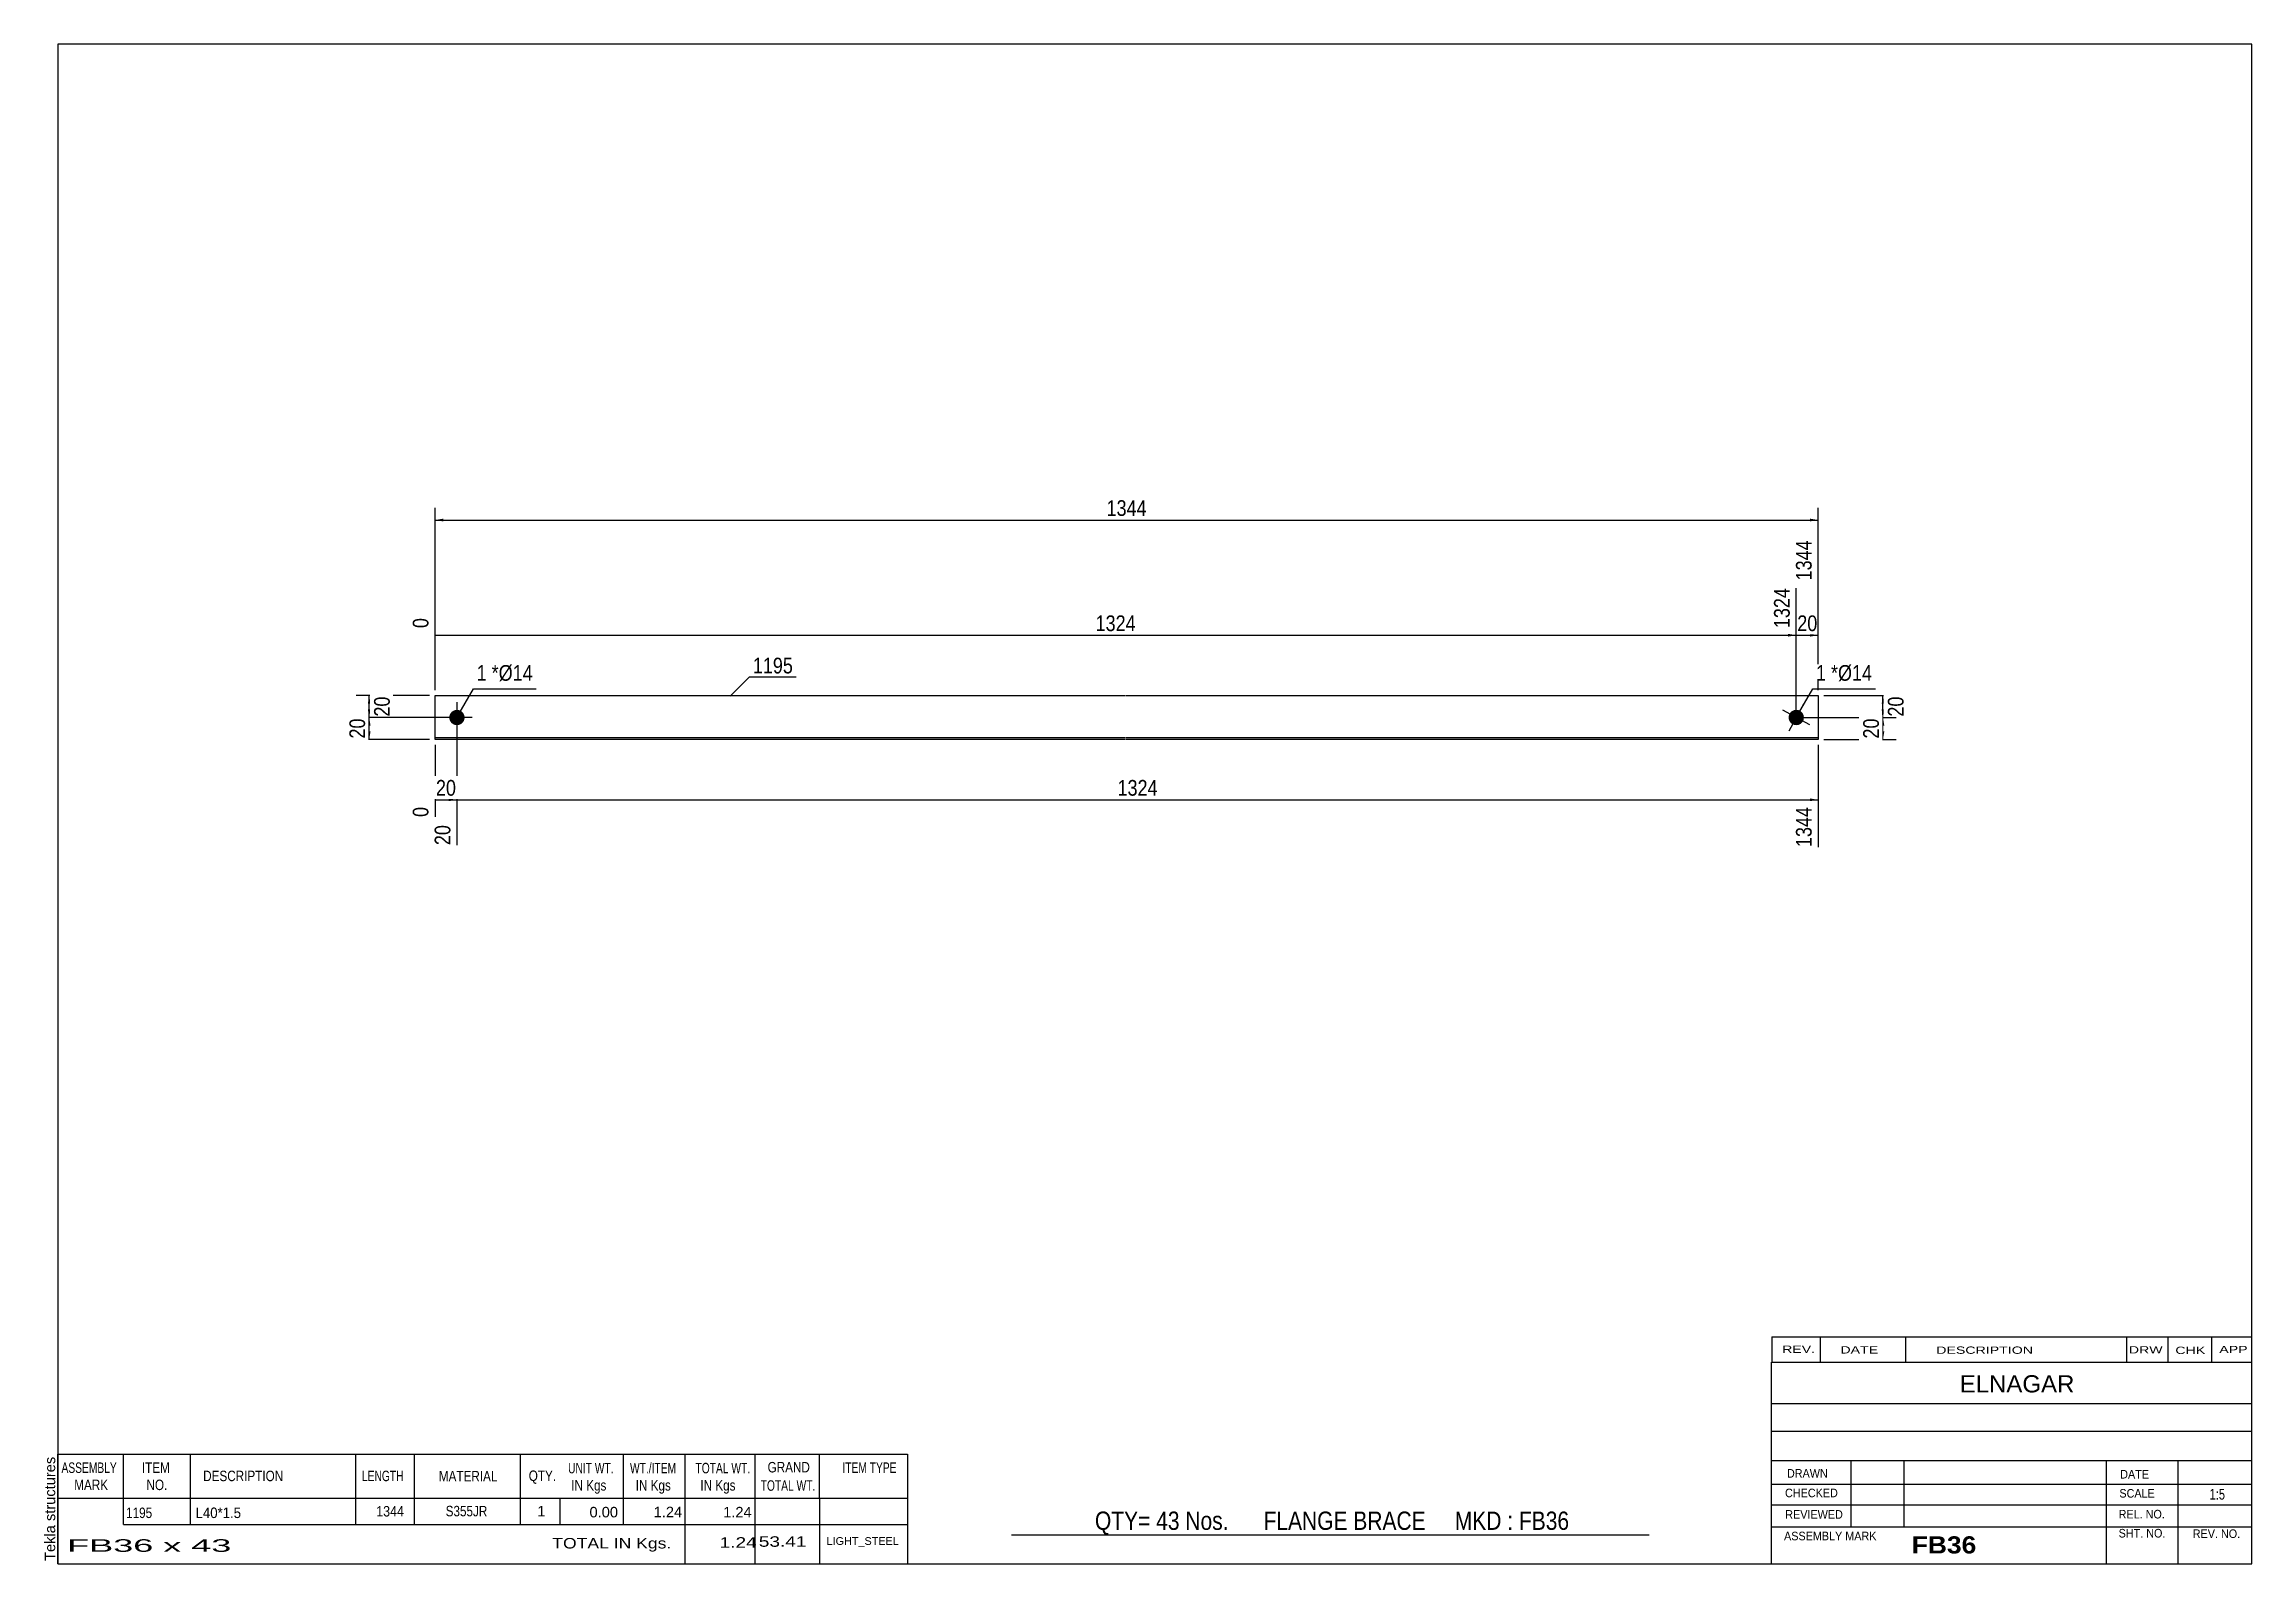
# Model space of a CAD drawing. Header units: millimetres. Extents: x 2 to 405, y 5 to 282.
import ezdxf

# ---------------------------------------------------------------- set-up
doc = ezdxf.new("R2010")
doc.units = ezdxf.units.MM
doc.styles.add('Arial', font='ARIAL.TTF', dxfattribs={"height": 0.2})
doc.styles.add('Arial Bold', font='ARIALBD.TTF', dxfattribs={"height": 0.2})
doc.styles.add('Arial Narrow', font='ARIALN.TTF', dxfattribs={"height": 0.2})

# ---------------------------------------------------------------- blocks, each defined once
blk = doc.blocks.new('Unknown-629081128-1477')
at = {"color": 5, "linetype": 'Continuous'}
for p, q in [((405, 282), (5, 282)), ((5, 282), (5, 5)), ((405, 5), (405, 282)), ((5, 5), (405, 5))]:
    blk.add_line(p, q, dxfattribs=at)
at = {"color": 174, "linetype": 'Continuous', "style": 'Arial'}
blk.add_text('Tekla structures', height=1.9102, rotation=90, dxfattribs=at).set_placement((4.5, 5.5))
blk = doc.blocks.new('Part-629081128-1227 - 1212')
at = {"color": 2, "linetype": 'Continuous'}
for p, q in [((73.75, 155.25), (73.75, 163.25)), ((73.75, 163.25), (199.65, 163.25)), ((199.75, 163.25), (325.94, 163.25)), ((325.94, 163.25), (325.94, 155.25)), ((199.65, 155.55), (73.75, 155.55)), ((199.65, 155.25), (73.75, 155.25)), ((325.94, 155.55), (199.75, 155.55)), ((325.94, 155.25), (199.75, 155.25))]:
    blk.add_line(p, q, dxfattribs=at)
blk = doc.blocks.new('Bolt-629081128-1228 - 1212')
at = {"linetype": 'Continuous'}
blk.add_hatch(color=3, dxfattribs=at).paths.add_polyline_path([(321.27, 158.02, -1), (322.61, 160.48, -1)])
at = {"color": 3, "linetype": 'Continuous'}
for p, q in [((323.28, 161.71), (320.61, 156.79)), ((324.4, 157.91), (319.48, 160.59))]:
    blk.add_line(p, q, dxfattribs=at)
blk = doc.blocks.new('Bolt-629081128-1229 - 1212')
at = {"linetype": 'Continuous'}
blk.add_hatch(color=3, dxfattribs=at).paths.add_polyline_path([(77.75, 157.85, -1), (77.75, 160.65, -1)])
at = {"color": 3, "linetype": 'Continuous'}
for p, q in [((77.75, 162.05), (77.75, 156.45)), ((80.55, 159.25), (74.95, 159.25))]:
    blk.add_line(p, q, dxfattribs=at)
blk = doc.blocks.new('StraightDimension-629081128-1238 - 1212')
at = {"linetype": 'Continuous'}
blk.add_hatch(color=7, dxfattribs=at).paths.add_polyline_path([(324.44, 174.5), (325.94, 174.25), (324.44, 174)])
at = {"color": 7, "linetype": 'Continuous'}
for p, q in [((325.94, 164.25), (325.94, 191.56)), ((321.94, 160.25), (321.94, 182.86)), ((321.94, 174.25), (325.94, 174.25))]:
    blk.add_line(p, q, dxfattribs=at)
at = {"color": 0, "linetype": 'Continuous'}
blk.add_wipeout([(325.34, 192.16), (321.14, 192.16), (321.14, 183.65), (325.34, 183.65)], dxfattribs=at)
at = {"color": 0}
blk.add_wipeout([(326.37, 174.4), (326.37, 178.6), (321.52, 178.6), (321.52, 174.4)], dxfattribs=at)
at = {"color": 3, "linetype": 'Continuous', "style": 'Arial Narrow'}
blk.add_text('1344', height=2.863, rotation=90.0002, dxfattribs=at).set_placement((324.74, 184.25))
at = {"color": 3, "style": 'Arial Narrow'}
blk.add_text('20', height=2.863, dxfattribs=at).set_placement((322.12, 175))
blk = doc.blocks.new('StraightDimension-629081128-1239 - 1212')
at = {"linetype": 'Continuous'}
blk.add_hatch(color=7, dxfattribs=at).paths.add_polyline_path([(320.44, 174.5), (321.94, 174.25), (320.44, 174)])
at = {"color": 7, "linetype": 'Continuous'}
for p, q in [((321.94, 160.25), (321.94, 182.86)), ((73.75, 164.25), (73.75, 177.38)), ((73.75, 174.25), (321.94, 174.25))]:
    blk.add_line(p, q, dxfattribs=at)
at = {"color": 0, "linetype": 'Continuous'}
for points in [[(321.34, 183.46), (317.14, 183.46), (317.14, 174.95), (321.34, 174.95)], [(73.15, 177.98), (68.95, 177.98), (68.95, 174.95), (73.15, 174.95)]]:
    blk.add_wipeout(points, dxfattribs=at)
at = {"color": 0}
blk.add_wipeout([(202.1, 174.4), (202.1, 178.6), (193.59, 178.6), (193.59, 174.4)], dxfattribs=at)
at = {"color": 3, "linetype": 'Continuous', "style": 'Arial Narrow'}
for s, height, p in [('1324', 2.863, (320.74, 175.55)), ('0', 2.86, (72.55, 175.55))]:
    blk.add_text(s, height=height, rotation=90.0002, dxfattribs=at).set_placement(p)
at = {"color": 3, "style": 'Arial Narrow'}
blk.add_text('1324', height=2.863, dxfattribs=at).set_placement((194.19, 175))
blk = doc.blocks.new('StraightDimension-629081128-1247 - 1212')
at = {"linetype": 'Continuous'}
blk.add_hatch(color=7, dxfattribs=at).paths.add_polyline_path([(324.44, 144.5), (325.94, 144.25), (324.44, 144)])
at = {"color": 7, "linetype": 'Continuous'}
for p, q in [((77.75, 158.25), (77.75, 135.99)), ((325.94, 154.25), (325.94, 135.64)), ((77.75, 144.25), (325.94, 144.25))]:
    blk.add_line(p, q, dxfattribs=at)
at = {"color": 0}
blk.add_wipeout([(206.1, 144.4), (206.1, 148.6), (197.59, 148.6), (197.59, 144.4)], dxfattribs=at)
at = {"color": 0, "linetype": 'Continuous'}
blk.add_wipeout([(325.34, 143.55), (321.14, 143.55), (321.14, 135.04), (325.34, 135.04)], dxfattribs=at)
at = {"color": 3, "style": 'Arial Narrow'}
blk.add_text('1324', height=2.863, dxfattribs=at).set_placement((198.19, 145))
at = {"color": 3, "linetype": 'Continuous', "style": 'Arial Narrow'}
blk.add_text('1344', height=2.863, rotation=90.0002, dxfattribs=at).set_placement((324.74, 135.64))
blk = doc.blocks.new('StraightDimension-629081128-1248 - 1212')
at = {"linetype": 'Continuous'}
blk.add_hatch(color=7, dxfattribs=at).paths.add_polyline_path([(76.25, 144.5), (77.75, 144.25), (76.25, 144)])
at = {"color": 7, "linetype": 'Continuous'}
for p, q in [((77.75, 158.25), (77.75, 135.99)), ((73.75, 154.25), (73.75, 141.12)), ((73.75, 144.25), (77.75, 144.25))]:
    blk.add_line(p, q, dxfattribs=at)
at = {"color": 0}
blk.add_wipeout([(78.18, 144.4), (78.18, 148.6), (73.32, 148.6), (73.32, 144.4)], dxfattribs=at)
at = {"color": 0, "linetype": 'Continuous'}
blk.add_wipeout([(77.15, 140.25), (72.95, 140.25), (72.95, 135.39), (77.15, 135.39)], dxfattribs=at)
blk.add_wipeout([(73.15, 143.55), (68.95, 143.55), (68.95, 140.52), (73.15, 140.52)], dxfattribs=at)
at = {"color": 3, "style": 'Arial Narrow'}
blk.add_text('20', height=2.863, dxfattribs=at).set_placement((73.92, 145))
at = {"color": 3, "linetype": 'Continuous', "style": 'Arial Narrow'}
for s, height, p in [('0', 2.86, (72.55, 141.12)), ('20', 2.863, (76.55, 135.99))]:
    blk.add_text(s, height=height, rotation=90.0002, dxfattribs=at).set_placement(p)
blk = doc.blocks.new('StraightDimension-629081128-1257 - 1212')
at = {"linetype": 'Continuous'}
for points in [[(75.25, 195), (73.75, 195.25), (75.25, 195.5)], [(324.44, 195.5), (325.94, 195.25), (324.44, 195)]]:
    blk.add_hatch(color=7, dxfattribs=at).paths.add_polyline_path(points)
at = {"color": 7, "linetype": 'Continuous'}
for p, q in [((73.75, 164.25), (73.75, 197.5)), ((325.94, 164.25), (325.94, 197.5)), ((73.75, 195.25), (325.94, 195.25))]:
    blk.add_line(p, q, dxfattribs=at)
at = {"color": 0}
blk.add_wipeout([(204.1, 195.4), (204.1, 199.6), (195.59, 199.6), (195.59, 195.4)], dxfattribs=at)
at = {"color": 3, "style": 'Arial Narrow'}
blk.add_text('1344', height=2.863, dxfattribs=at).set_placement((196.19, 196))
blk = doc.blocks.new('StraightDimension-629081128-1261 - 1212')
at = {"linetype": 'Continuous'}
for points in [[(61.5, 161.75), (61.75, 163.25), (62, 161.75)], [(62, 160.75), (61.75, 159.25), (61.5, 160.75)]]:
    blk.add_hatch(color=7, dxfattribs=at).paths.add_polyline_path(points)
at = {"color": 7, "linetype": 'Continuous'}
for p, q in [((72.75, 163.25), (59.35, 163.25)), ((61.75, 159.25), (61.75, 163.25)), ((76.75, 159.25), (59.35, 159.25))]:
    blk.add_line(p, q, dxfattribs=at)
at = {"color": 0}
blk.add_wipeout([(66.1, 163.68), (61.9, 163.68), (61.9, 158.82), (66.1, 158.82)], dxfattribs=at)
at = {"color": 3, "style": 'Arial Narrow'}
blk.add_text('20', height=2.863, rotation=90.0002, dxfattribs=at).set_placement((65.5, 159.42))
blk = doc.blocks.new('StraightDimension-629081128-1262 - 1212')
at = {"linetype": 'Continuous'}
for points in [[(61.5, 157.75), (61.75, 159.25), (62, 157.75)], [(62, 156.75), (61.75, 155.25), (61.5, 156.75)]]:
    blk.add_hatch(color=7, dxfattribs=at).paths.add_polyline_path(points)
at = {"color": 7, "linetype": 'Continuous'}
for p, q in [((76.75, 159.25), (59.5, 159.25)), ((61.75, 155.25), (61.75, 159.25)), ((72.75, 155.25), (59.5, 155.25))]:
    blk.add_line(p, q, dxfattribs=at)
at = {"color": 0}
blk.add_wipeout([(61.6, 159.68), (57.4, 159.68), (57.4, 154.82), (61.6, 154.82)], dxfattribs=at)
at = {"color": 3, "style": 'Arial Narrow'}
blk.add_text('20', height=2.863, rotation=90.0002, dxfattribs=at).set_placement((61, 155.42))
blk = doc.blocks.new('StraightDimension-629081128-1271 - 1212')
at = {"linetype": 'Continuous'}
for points in [[(337.5, 161.75), (337.75, 163.25), (338, 161.75)], [(338, 160.75), (337.75, 159.25), (337.5, 160.75)]]:
    blk.add_hatch(color=7, dxfattribs=at).paths.add_polyline_path(points)
at = {"color": 7, "linetype": 'Continuous'}
for p, q in [((326.94, 163.25), (340, 163.25)), ((337.75, 159.25), (337.75, 163.25)), ((322.94, 159.25), (340, 159.25))]:
    blk.add_line(p, q, dxfattribs=at)
at = {"color": 0}
blk.add_wipeout([(342.1, 163.68), (337.9, 163.68), (337.9, 158.82), (342.1, 158.82)], dxfattribs=at)
at = {"color": 3, "style": 'Arial Narrow'}
blk.add_text('20', height=2.863, rotation=90.0002, dxfattribs=at).set_placement((341.5, 159.42))
blk = doc.blocks.new('StraightDimension-629081128-1272 - 1212')
at = {"linetype": 'Continuous'}
for points in [[(337.5, 157.75), (337.75, 159.25), (338, 157.75)], [(338, 156.75), (337.75, 155.25), (337.5, 156.75)]]:
    blk.add_hatch(color=7, dxfattribs=at).paths.add_polyline_path(points)
at = {"color": 7, "linetype": 'Continuous'}
for p, q in [((322.94, 159.25), (340.15, 159.25)), ((337.75, 155.25), (337.75, 159.25)), ((326.94, 155.25), (340.15, 155.25))]:
    blk.add_line(p, q, dxfattribs=at)
at = {"color": 0}
blk.add_wipeout([(337.6, 159.68), (333.4, 159.68), (333.4, 154.82), (337.6, 154.82)], dxfattribs=at)
at = {"color": 3, "style": 'Arial Narrow'}
blk.add_text('20', height=2.863, rotation=90.0002, dxfattribs=at).set_placement((337, 155.42))
blk = doc.blocks.new('CBS_BOM-629081128-1489')
at = {"color": 7, "linetype": 'Continuous'}
for p, q in [((4.97, 16.97), (4.97, 24.97)), ((4.97, 24.97), (159.89, 24.97)), ((16.97, 16.97), (16.97, 24.97)), ((29.16, 16.97), (29.16, 24.97)), ((59.32, 16.97), (59.32, 24.97)), ((70, 16.97), (70, 24.97)), ((89.32, 16.97), (89.32, 24.97)), ((108.12, 16.97), (108.12, 24.97)), ((119.33, 16.97), (119.33, 24.97)), ((132.12, 16.97), (132.12, 24.97)), ((143.87, 16.97), (143.87, 24.97)), ((159.89, 24.96), (159.89, 16.98)), ((4.97, 16.97), (159.89, 16.97)), ((4.97, 12.17), (4.97, 16.97)), ((16.97, 12.17), (16.97, 16.97)), ((29.16, 12.17), (29.16, 16.97)), ((59.32, 12.17), (59.32, 16.97)), ((70, 12.17), (70, 16.97)), ((89.32, 12.17), (89.32, 16.97)), ((96.58, 12.17), (96.58, 16.97)), ((108.12, 12.17), (108.12, 16.97)), ((119.33, 12.17), (119.33, 16.97)), ((132.12, 12.17), (132.12, 16.97)), ((143.89, 12.17), (143.89, 16.97)), ((159.89, 16.97), (159.89, 12.17)), ((4.97, 4.97), (4.97, 12.15)), ((16.97, 12.17), (159.89, 12.17)), ((119.33, 4.97), (119.33, 12.15)), ((132.12, 4.97), (132.12, 12.15)), ((143.93, 4.97), (143.93, 12.15)), ((159.89, 12.17), (159.89, 4.97)), ((4.97, 4.97), (159.89, 4.97))]:
    blk.add_line(p, q, dxfattribs=at)
at = {"color": 3, "linetype": 'Continuous', "style": 'Arial'}
for s, height, width, p in [('ASSEMBLY', 1.91, 0.7, (5.65, 21.54)), ('MARK', 1.91, 0.8, (7.97, 18.41)), ('ITEM', 1.91, 0.8, (20.3, 21.54)), ('NO.', 1.91, 0.8, (21.15, 18.41)), ('DESCRIPTION', 1.9102, 0.8, (31.48, 20.04)), ('LENGTH', 1.91, 0.7, (60.43, 20.04)), ('MATERIAL', 1.91, 0.8, (74.45, 19.99)), ('QTY.', 1.91, 0.8, (90.84, 20.07)), ('UNIT WT.', 1.91, 0.7, (98.01, 21.47)), ('IN Kgs', 1.91, 0.8, (98.59, 18.33)), ('WT./ITEM', 1.91, 0.7, (109.3, 21.47)), ('IN Kgs', 1.91, 0.8, (110.34, 18.33)), ('TOTAL WT.', 1.91, 0.7, (121.24, 21.47)), ('IN Kgs', 1.91, 0.8, (122.13, 18.33)), ('TOTAL WT.', 1.91, 0.7, (133.13, 18.29)), ('GRAND', 1.91, 0.8, (134.39, 21.63)), ('ITEM TYPE', 1.91, 0.7, (148.03, 21.55))]:
    blk.add_text(s, height=height, dxfattribs=dict(at, width=width)).set_placement(p)
at = {"color": 7, "linetype": 'Continuous', "style": 'Arial'}
for s, width, p in [('1195', 0.8, (17.43, 13.32)), ('L40*1.5', 0.9, (30.1, 13.32)), ('1344', 0.85, (63.04, 13.6)), ('S355JR', 0.8, (75.69, 13.63))]:
    blk.add_text(s, height=1.91, dxfattribs=dict(at, width=width)).set_placement(p)
for s, p in [('1', (92.41, 13.63)), ('0.00', (101.92, 13.44)), ('1.24', (113.62, 13.47)), ('1.24', (126.29, 13.44))]:
    blk.add_text(s, height=1.91, dxfattribs=at).set_placement(p)
at = {"color": 6, "linetype": 'Continuous', "style": 'Arial'}
for s, height, width, p in [('FB36 x 43', 2.292, 2.05, (6.69, 7.16)), ('TOTAL IN Kgs.', 1.9102, 1.2, (95.13, 7.77)), ('1.24', 1.91, 1.3, (125.65, 7.92)), ('53.41', 1.91, 1.3, (132.79, 8.08))]:
    blk.add_text(s, height=height, dxfattribs=dict(at, width=width)).set_placement(p)
blk.add_text('LIGHT_STEEL', height=1.4135, dxfattribs=at).set_placement((145.14, 8.42))
blk = doc.blocks.new('CBS_CALLOFF-629081128-1490')
at = {"color": 7, "linetype": 'Continuous'}
blk.add_line((178.88, 10.27), (295.11, 10.25), dxfattribs=at)
at = {"color": 3, "linetype": 'Continuous', "style": 'Arial Narrow'}
blk.add_text('QTY= 43 Nos.      FLANGE BRACE     MKD : FB36', height=3.3405, dxfattribs=at).set_placement((194.07, 11.16))
blk = doc.blocks.new('CBS_NAME_BLOG-629081128-1491')
at = {"color": 7, "linetype": 'Continuous'}
for p, q in [((317.41, 41.75), (404.93, 41.75)), ((317.41, 5.04), (317.41, 41.75)), ((317.41, 34.21), (404.93, 34.21)), ((317.48, 29.16), (405, 29.16)), ((317.41, 23.79), (404.93, 23.79)), ((331.93, 11.68), (331.93, 23.78)), ((341.62, 11.71), (341.62, 23.78)), ((378.53, 5.04), (378.53, 23.77)), ((391.58, 5.04), (391.58, 23.78)), ((317.42, 19.49), (405, 19.51)), ((317.41, 15.74), (404.93, 15.74)), ((317.41, 11.7), (404.93, 11.7)), ((317.41, 5), (405, 5))]:
    blk.add_line(p, q, dxfattribs=at)
at = {"color": 3, "linetype": 'Continuous', "style": 'Arial'}
blk.add_text('ELNAGAR', height=3.133, dxfattribs=at).set_placement((351.73, 36.22))
at = {"color": 3, "linetype": 'Continuous'}
for s, height, style, width, p in [('DRAWN', 1.566, 'Arial', 0.9, (320.24, 20.68)), ('DATE', 1.566, 'Arial', 0.9, (381, 20.52)), ('CHECKED', 1.566, 'Arial', 0.9, (319.89, 17.11)), ('SCALE', 1.566, 'Arial', 0.9, (380.85, 17.04)), ('1:5', 1.957, 'Arial Narrow', 0.9, (397.3, 16.68)), ('REVIEWED', 1.566, 'Arial', 0.9, (319.93, 13.19)), ('REL. NO.', 1.566, 'Arial', 0.9, (380.71, 13.24)), ('ASSEMBLY MARK', 1.5663, 'Arial', 0.9, (319.71, 9.26)), ('FB36', 3.131, 'Arial Bold', 1.1, (342.99, 6.86)), ('SHT. NO.', 1.566, 'Arial', 0.9, (380.71, 9.77)), ('REV. NO.', 1.566, 'Arial', 0.9, (394.23, 9.68))]:
    blk.add_text(s, height=height, dxfattribs=dict(at, style=style, width=width)).set_placement(p)
blk = doc.blocks.new('CBS_REVISION-629081128-1492')
at = {"color": 7, "linetype": 'Continuous'}
for p, q in [((317.49, 46.38), (404.99, 46.38)), ((317.49, 46.38), (317.49, 41.75)), ((326.29, 46.38), (326.29, 41.75)), ((341.88, 46.38), (341.88, 41.81)), ((382.14, 46.38), (382.14, 41.75)), ((389.68, 46.38), (389.68, 41.75)), ((397.63, 46.38), (397.63, 41.75)), ((317.49, 41.75), (404.99, 41.75))]:
    blk.add_line(p, q, dxfattribs=at)
at = {"color": 7, "style": 'Arial Narrow', "width": 1.7}
for s, height, p in [('REV.', 1.326, (319.35, 43.43)), ('DATE', 1.326, (329.98, 43.31)), ('DESCRIPTION', 1.3257, (347.46, 43.26)), ('DRW', 1.326, (382.57, 43.32)), ('CHK', 1.326, (391.06, 43.23)), ('APP', 1.326, (399.06, 43.38))]:
    blk.add_text(s, height=height, dxfattribs=at).set_placement(p)
blk = doc.blocks.new('Mark-629081128-1278 - 1212')
at = {"color": 0}
blk.add_wipeout([(139.01, 167.29), (139.01, 170.29), (131.7, 170.29), (131.7, 167.29)], dxfattribs=at)
blk.add_wipeout([(139.01, 167.29), (139.01, 170.29), (131.7, 170.29), (131.7, 167.29)], dxfattribs=at)
at = {"color": 7, "linetype": 'Continuous'}
for p, q in [((127.56, 163.15), (131.1, 166.69)), ((131.1, 166.69), (139.61, 166.69))]:
    blk.add_line(p, q, dxfattribs=at)
at = {"color": 3, "style": 'Arial Narrow'}
blk.add_text('1195', height=2.863, dxfattribs=at).set_placement((131.7, 167.29))
blk = doc.blocks.new('Mark-629081128-1281 - 1212')
at = {"color": 0}
blk.add_wipeout([(327.37, 165.95), (327.37, 168.95), (325.54, 168.95), (325.54, 165.95)], dxfattribs=at)
blk.add_wipeout([(327.37, 165.95), (327.37, 168.95), (325.54, 168.95), (325.54, 165.95)], dxfattribs=at)
at = {"color": 7, "linetype": 'Continuous'}
blk.add_line((321.94, 159.25), (324.94, 164.45), dxfattribs=at)
at = {"color": 0}
blk.add_wipeout([(329.55, 165.95), (329.55, 168.95), (328.27, 168.95), (328.27, 165.95)], dxfattribs=at)
blk.add_wipeout([(329.55, 165.95), (329.55, 168.95), (328.27, 168.95), (328.27, 165.95)], dxfattribs=at)
at = {"color": 3, "style": 'Arial Narrow'}
blk.add_text('1', height=2.86, dxfattribs=at).set_placement((325.54, 165.95))
at = {"color": 0}
blk.add_wipeout([(335.76, 165.95), (335.76, 168.95), (329.55, 168.95), (329.55, 165.95)], dxfattribs=at)
blk.add_wipeout([(335.76, 165.95), (335.76, 168.95), (329.55, 168.95), (329.55, 165.95)], dxfattribs=at)
at = {"color": 7, "linetype": 'Continuous'}
blk.add_line((324.94, 164.45), (336.36, 164.45), dxfattribs=at)
at = {"color": 3, "style": 'Arial Narrow'}
for s, height, p in [('*', 2.86, (328.27, 165.95)), ('Ø14', 2.863, (329.55, 165.95))]:
    blk.add_text(s, height=height, dxfattribs=at).set_placement(p)
blk = doc.blocks.new('Mark-629081128-1282 - 1212')
at = {"color": 0}
blk.add_wipeout([(83.18, 165.95), (83.18, 168.95), (81.35, 168.95), (81.35, 165.95)], dxfattribs=at)
blk.add_wipeout([(83.18, 165.95), (83.18, 168.95), (81.35, 168.95), (81.35, 165.95)], dxfattribs=at)
at = {"color": 7, "linetype": 'Continuous'}
blk.add_line((77.75, 159.25), (80.75, 164.45), dxfattribs=at)
at = {"color": 0}
blk.add_wipeout([(85.36, 165.95), (85.36, 168.95), (84.08, 168.95), (84.08, 165.95)], dxfattribs=at)
blk.add_wipeout([(85.36, 165.95), (85.36, 168.95), (84.08, 168.95), (84.08, 165.95)], dxfattribs=at)
at = {"color": 3, "style": 'Arial Narrow'}
blk.add_text('1', height=2.86, dxfattribs=at).set_placement((81.35, 165.95))
at = {"color": 0}
blk.add_wipeout([(91.57, 165.95), (91.57, 168.95), (85.36, 168.95), (85.36, 165.95)], dxfattribs=at)
blk.add_wipeout([(91.57, 165.95), (91.57, 168.95), (85.36, 168.95), (85.36, 165.95)], dxfattribs=at)
at = {"color": 7, "linetype": 'Continuous'}
blk.add_line((80.75, 164.45), (92.17, 164.45), dxfattribs=at)
at = {"color": 3, "style": 'Arial Narrow'}
for s, height, p in [('*', 2.86, (84.08, 165.95)), ('Ø14', 2.863, (85.36, 165.95))]:
    blk.add_text(s, height=height, dxfattribs=at).set_placement(p)

msp = doc.modelspace()

# ---------------------------------------------------------------- block references
for name in ['Unknown-629081128-1477', 'Part-629081128-1227 - 1212', 'Bolt-629081128-1229 - 1212', 'Bolt-629081128-1228 - 1212', 'CBS_REVISION-629081128-1492', 'CBS_NAME_BLOG-629081128-1491', 'CBS_BOM-629081128-1489', 'CBS_CALLOFF-629081128-1490']:
    msp.add_blockref(name, (0, 0))

# ---------------------------------------------------------------- next in the draw order: block references
msp.add_blockref('StraightDimension-629081128-1238 - 1212', (0, 0))

# ---------------------------------------------------------------- next in the draw order: block references
msp.add_blockref('StraightDimension-629081128-1239 - 1212', (0, 0))

# ---------------------------------------------------------------- next in the draw order: block references
for name in ['StraightDimension-629081128-1257 - 1212', 'StraightDimension-629081128-1247 - 1212']:
    msp.add_blockref(name, (0, 0))

# ---------------------------------------------------------------- next in the draw order: block references
for name in ['Mark-629081128-1278 - 1212', 'StraightDimension-629081128-1271 - 1212', 'StraightDimension-629081128-1248 - 1212']:
    msp.add_blockref(name, (0, 0))

# ---------------------------------------------------------------- next in the draw order: block references
for name in ['StraightDimension-629081128-1261 - 1212', 'StraightDimension-629081128-1272 - 1212']:
    msp.add_blockref(name, (0, 0))

# ---------------------------------------------------------------- next in the draw order: block references
for name in ['Mark-629081128-1281 - 1212', 'StraightDimension-629081128-1262 - 1212']:
    msp.add_blockref(name, (0, 0))

# ---------------------------------------------------------------- next in the draw order: block references
msp.add_blockref('Mark-629081128-1282 - 1212', (0, 0))

doc.saveas('drawing.dxf')
